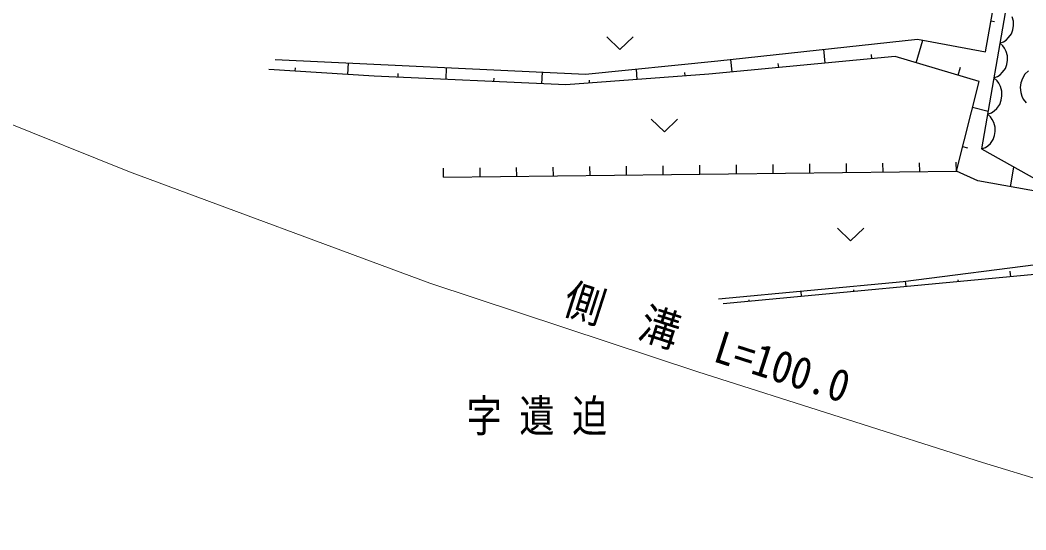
# Model space of a CAD drawing. Units: millimetres, scale not verified. Extents: x 40000 to 680000, y 20000 to 380000.
# Drawn here: x 68692 to 125844, y 246101 to 275074 of the extents above; entities that cross this region are included whole.
import ezdxf
from ezdxf.enums import TextEntityAlignment as Align

# ---------------------------------------------------------------- set-up
doc = ezdxf.new("R2010")
doc.units = ezdxf.units.MM
doc.header["$LTSCALE"] = 1000
doc.layers.add('M-BGD', color=7, linetype='Continuous', lineweight=25)
doc.layers.add('M-STR-HTXT', color=7, linetype='Continuous', lineweight=13)
doc.layers.add('M-BMK-HTXT', color=7, linetype='Continuous')
doc.styles.add('ＭＳ ゴシック', font='')
doc.styles.get('ＭＳ ゴシック').set_extended_font_data('MS Gothic')

msp = doc.modelspace()

# ---------------------------------------------------------------- linework, layer by layer
at = {"layer": 'M-BGD'}
for p, q in [((125396, 279776), (123323, 267749)), ((123553, 273271), (124167, 276799)), ((123860, 275035), (124069, 274998)), ((125142, 275006), (125065, 275263)), ((125141, 274763), (125142, 275006)), ((125020, 274296), (125100, 274526)), ((125100, 274526), (125141, 274763)), ((102024, 274131), (102774, 273411)), ((102774, 273411), (103524, 274131)), ((108341, 272763), (119691, 273990)), ((119604, 272651), (119986, 273935)), ((119691, 273990), (123553, 273271)), ((124359, 273761), (124577, 273845)), ((124536, 273609), (124359, 273761)), ((124577, 273845), (124715, 273943)), ((124715, 273943), (124861, 274080)), ((124861, 274080), (125020, 274296)), ((114443, 272631), (114369, 273415)), ((124634, 273470), (124536, 273609)), ((124725, 273292), (124634, 273470)), ((124802, 273035), (124725, 273292)), ((83187, 272840), (100826, 271996)), ((87318, 271987), (87359, 272640)), ((100826, 271996), (108341, 272763)), ((118412, 273005), (107829, 272008)), ((109152, 272132), (109085, 272844)), ((117089, 272880), (117066, 273126)), ((123181, 271588), (118412, 273005)), ((124760, 272555), (124801, 272792)), ((124801, 272792), (124802, 273035)), ((88813, 271891), (82831, 272274)), ((84327, 272178), (84338, 272360)), ((92896, 271705), (92926, 272374)), ((98339, 271456), (98369, 272114)), ((103764, 271701), (103720, 272292)), ((106474, 271906), (106459, 272104)), ((111798, 272382), (111776, 272606)), ((121989, 271942), (122126, 272403)), ((124376, 271972), (124521, 272109)), ((124521, 272109), (124680, 272325)), ((124680, 272325), (124760, 272555)), ((125998, 272198), (125784, 271994)), ((99700, 271394), (88813, 271891)), ((90174, 271829), (90183, 272031)), ((95617, 271580), (95626, 271780)), ((107829, 272008), (99700, 271394)), ((101055, 271497), (101043, 271652)), ((121893, 266496), (123181, 271588)), ((124020, 271790), (124237, 271874)), ((124205, 271630), (124020, 271790)), ((124308, 271484), (124205, 271630)), ((124237, 271874), (124376, 271972)), ((124404, 271297), (124308, 271484)), ((125563, 271512), (125515, 271249)), ((125653, 271761), (125563, 271512)), ((125784, 271994), (125653, 271761)), ((124485, 271028), (124404, 271297)), ((124483, 270772), (124485, 271028)), ((125515, 271249), (125550, 270956)), ((125550, 270956), (125614, 270746)), ((124356, 270283), (124441, 270524)), ((124441, 270524), (124483, 270772)), ((125614, 270746), (125693, 270577)), ((125693, 270577), (125856, 270378)), ((122811, 270123), (123694, 269900)), ((123663, 269720), (123891, 269809)), ((123891, 269809), (124037, 269912)), ((124037, 269912), (124190, 270056)), ((124190, 270056), (124356, 270283)), ((104554, 269453), (105304, 268733)), ((105304, 268733), (106054, 269453)), ((123840, 269568), (123663, 269720)), ((123937, 269429), (123840, 269568)), ((124029, 269251), (123937, 269429)), ((124106, 268995), (124029, 269251)), ((124064, 268515), (124105, 268751)), ((124105, 268751), (124106, 268995)), ((123679, 267932), (123825, 268069)), ((123825, 268069), (123984, 268285)), ((123984, 268285), (124064, 268515)), ((122245, 267888), (122527, 267816)), ((123323, 267749), (123541, 267834)), ((123323, 267749), (131452, 263216)), ((123541, 267834), (123679, 267932)), ((113566, 266398), (113560, 266897)), ((115648, 266422), (115642, 266922)), ((117729, 266447), (117724, 266947)), ((119811, 266471), (119805, 266971)), ((121893, 266496), (121887, 266996)), ((92750, 266151), (92744, 266651)), ((92750, 266151), (121893, 266496)), ((94831, 266176), (94826, 266676)), ((96913, 266200), (96907, 266700)), ((98995, 266225), (98989, 266725)), ((101076, 266250), (101070, 266750)), ((103158, 266274), (103152, 266774)), ((105240, 266299), (105234, 266799)), ((107321, 266324), (107315, 266824)), ((109403, 266348), (109397, 266848)), ((111485, 266373), (111479, 266873)), ((123120, 265944), (121893, 266496)), ((124960, 265607), (125165, 266722)), ((126801, 265269), (123120, 265944)), ((115137, 263241), (115887, 262521)), ((115887, 262521), (116637, 263241)), ((118875, 260225), (129658, 261590)), ((129439, 260913), (108641, 258950)), ((124982, 260492), (124952, 260812)), ((108368, 259228), (118875, 260225)), ((119040, 259932), (119010, 260245)), ((122011, 260212), (122002, 260307)), ((113098, 259371), (113069, 259677)), ((116069, 259651), (116060, 259744)), ((110126, 259090), (110118, 259181))]:
    msp.add_line(p, q, dxfattribs=at)
at = {"layer": 'M-STR-HTXT'}
for p, q in [((59686, 272555), (74914, 266453)), ((74914, 266453), (91978, 260121)), ((91978, 260121), (107196, 255088)), ((107196, 255088), (123372, 249935)), ((123372, 249935), (135954, 246101))]:
    msp.add_line(p, q, dxfattribs=at)

# ---------------------------------------------------------------- texts
at = {"layer": 'M-BMK-HTXT', "style": 'ＭＳ ゴシック', "width": 0.8}
msp.add_text('字 遺 迫', height=1833, dxfattribs=at).set_placement((94059, 251117), align=Align.BOTTOM_LEFT)
at = {"layer": 'M-STR-HTXT', "style": 'ＭＳ ゴシック', "width": 0.9}
msp.add_text('側\u3000溝\u3000L=100.0', height=1833, rotation=342.2, dxfattribs=at).set_placement((99256, 257934), align=Align.BOTTOM_LEFT)

doc.saveas('drawing.dxf')
